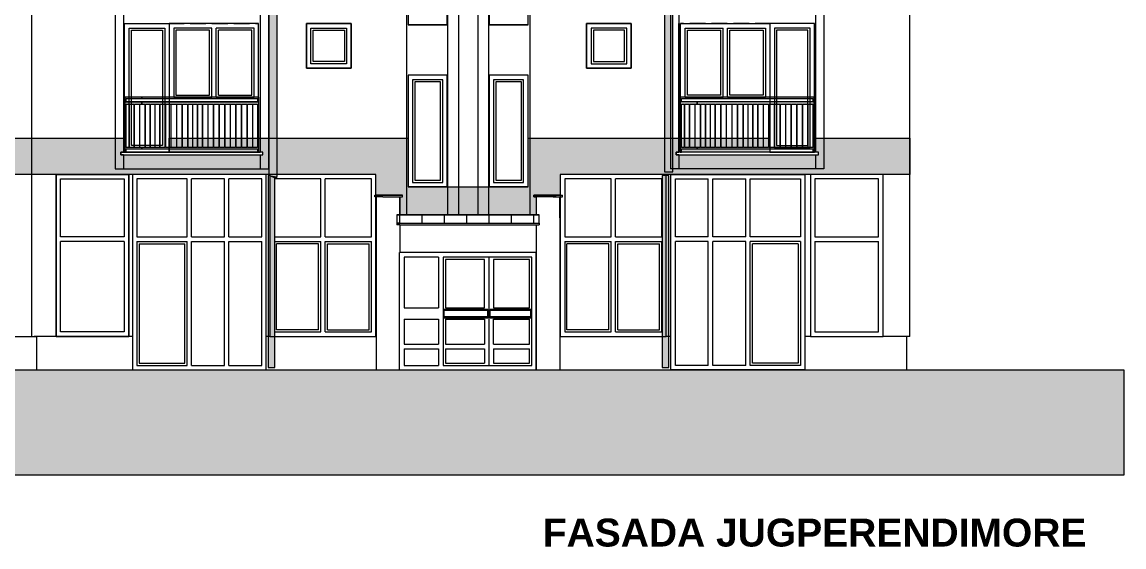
# Model space of a CAD drawing. Header units: millimetres. Extents: x 2791058 to 2855058, y -67651 to -18651.
# Drawn here: x 2811670 to 2821541, y -38931 to -34233 of the extents above; entities that cross this region are included whole.
import ezdxf

# ---------------------------------------------------------------- set-up
doc = ezdxf.new("R2010")
doc.units = ezdxf.units.MM
doc.header["$MEASUREMENT"] = 0
doc.linetypes.add('Hidden Line', pattern=[195.611112, 141.111112, -54.5])
for name, color, linetype, lineweight in [('2D Drafting - General_Pen_No__1', 7, 'Continuous', 0), ('Annotation - Text_Pen_No__1', 7, 'Continuous', 0), ('Exterior walls_Pen_No__1', 7, 'Continuous', 0), ('Exterior walls_Pen_No__80', 3, 'Continuous', 0), ('Lines_Pen_No__20', 1, 'Continuous', 0), ('Lines_Pen_No__60', 230, 'Continuous', 0), ('Shell - Roof_Pen_No__20', 1, 'Continuous', 0), ('Shell - Roof_Pen_No__21', 7, 'Continuous', 0), ('Shell - Roof_Pen_No__60', 230, 'Continuous', 0), ('Structural - Bearing_Pen_No__1', 7, 'Continuous', 0)]:
    doc.layers.add(name, color=color, linetype=linetype, lineweight=lineweight)
doc.layers.add('2D Drafting - General_Pen_No__61', color=7, linetype='Continuous', lineweight=0, true_color=0x6a6a6a)
doc.layers.add('Structural - Bearing_Pen_No__61', color=7, linetype='Continuous', lineweight=0, true_color=0x6a6a6a)
doc.layers.add('Exterior walls', color=7, linetype='Continuous')
doc.styles.add('GENERATED_STYLE_1', font='')
doc.styles.get('GENERATED_STYLE_1').set_extended_font_data('Arial', bold=True)

# ---------------------------------------------------------------- blocks, each defined once
blk = doc.blocks.new('Wall_3', base_point=(2813954.9, -29772))
at = {"layer": 'Exterior walls', "linetype": 'Continuous', "lineweight": 0}
blk.add_hatch(color=255, dxfattribs=at).paths.add_polyline_path([(2813879.9, -29772), (2813879.9, -35603.3), (2813954.9, -35616.5), (2813954.9, -29772)])
at = {"layer": 'Exterior walls_Pen_No__1', "color": 7, "linetype": 'Continuous', "lineweight": 0, "flags": 128}
for points in [[(2813879.9, -29772), (2813879.9, -35603.3)], [(2813954.9, -29772), (2813879.9, -29772)], [(2813954.9, -35616.5), (2813954.9, -29772)]]:
    blk.add_lwpolyline(points, dxfattribs=at)
blk = doc.blocks.new('Wall_4', base_point=(2817425.4, -29772))
at = {"layer": 'Exterior walls', "linetype": 'Continuous', "lineweight": 0}
blk.add_hatch(color=255, dxfattribs=at).paths.add_polyline_path([(2817425.4, -29772), (2817425.4, -35572.8), (2817500.4, -35572.8), (2817500.4, -29772)])
at = {"layer": 'Exterior walls_Pen_No__1', "color": 7, "linetype": 'Continuous', "lineweight": 0, "flags": 128}
for points in [[(2817425.4, -29772), (2817425.4, -35572.8)], [(2817500.4, -29772), (2817425.4, -29772)], [(2817500.4, -35572.8), (2817500.4, -29772)], [(2817425.4, -35572.8), (2817500.4, -35572.8)]]:
    blk.add_lwpolyline(points, dxfattribs=at)
blk = doc.blocks.new('Wall_12', base_point=(2813875.4, -37324.1))
at = {"layer": 'Exterior walls', "linetype": 'Continuous', "lineweight": 0}
blk.add_hatch(color=255, dxfattribs=at).paths.add_polyline_path([(2813935.4, -37324.1), (2813935.4, -35634.1), (2813875.4, -35607.4), (2813875.4, -37324.1)])
at = {"layer": 'Exterior walls_Pen_No__1', "color": 7, "linetype": 'Continuous', "lineweight": 0, "flags": 128}
for points in [[(2813875.4, -35607.4), (2813875.4, -37324.1)], [(2813935.4, -37324.1), (2813935.4, -35634.1)], [(2813875.4, -37324.1), (2813935.4, -37324.1)]]:
    blk.add_lwpolyline(points, dxfattribs=at)
blk = doc.blocks.new('Wall_13', base_point=(2813875.4, -35607.4))
at = {"layer": 'Exterior walls', "linetype": 'Continuous', "lineweight": 0}
blk.add_hatch(color=255, dxfattribs=at).paths.add_polyline_path([(2813935.4, -35634.1), (2813954.9, -35616.5), (2813879.9, -35603.3), (2813875.4, -35607.4)])
at = {"layer": 'Exterior walls_Pen_No__1', "color": 7, "linetype": 'Continuous', "lineweight": 0, "flags": 128}
for points in [[(2813879.9, -35603.3), (2813875.4, -35607.4)], [(2813935.4, -35634.1), (2813954.9, -35616.5)]]:
    blk.add_lwpolyline(points, dxfattribs=at)
blk = doc.blocks.new('Wall_14', base_point=(2817463.8, -37324.1))
at = {"layer": 'Exterior walls', "linetype": 'Continuous', "lineweight": 0}
blk.add_hatch(color=255, dxfattribs=at).paths.add_polyline_path([(2817463.8, -37324.1), (2817463.8, -35607.4), (2817403.8, -35607.4), (2817403.8, -37324.1)])
at = {"layer": 'Exterior walls_Pen_No__1', "color": 7, "linetype": 'Continuous', "lineweight": 0, "flags": 128}
for points in [[(2817463.8, -35607.4), (2817403.8, -35607.4)], [(2817403.8, -35607.4), (2817403.8, -37324.1)], [(2817463.8, -37324.1), (2817463.8, -35607.4)], [(2817403.8, -37324.1), (2817463.8, -37324.1)]]:
    blk.add_lwpolyline(points, dxfattribs=at)

msp = doc.modelspace()

# ---------------------------------------------------------------- hatches: boundary and pattern name
at = {"layer": '2D Drafting - General_Pen_No__61', "linetype": 'Continuous', "lineweight": 0, "true_color": 0x6a6a6a}
msp.add_hatch(color=251, dxfattribs=at).paths.add_polyline_path([(2801437, -37347), (2821541.3, -37347), (2821541.3, -38289.1), (2801437, -38289.1)])
at = {"layer": 'Exterior walls_Pen_No__80', "linetype": 'Continuous', "lineweight": 0, "true_color": 0x7fff7f}
for points in [[(2803943.4, -35572), (2803943.4, -35272), (2804793.3, -35272), (2804793.3, -35397), (2804753.4, -35397), (2804753.4, -35422), (2804798.4, -35422), (2804823.4, -35422), (2806028.2, -35422), (2806028.2, -35397), (2805193.3, -35397), (2805193.3, -35272), (2807342.5, -35272), (2807342.5, -35709), (2807398.4, -35709), (2808417.3, -35709), (2808417.3, -35272), (2810567.8, -35272), (2810567.8, -35397), (2809753.4, -35397), (2809728.4, -35397), (2809728.4, -35422), (2809753.4, -35422), (2810567.8, -35422), (2810967.8, -35422), (2810978.4, -35422), (2811003.4, -35422), (2811003.4, -35397), (2810978.4, -35397), (2810967.8, -35397), (2810967.8, -35272), (2812588.9, -35272), (2812588.9, -35397), (2812578.4, -35397), (2812553.4, -35397), (2812553.4, -35422), (2812578.4, -35422), (2812598.4, -35422), (2813828.4, -35422), (2813828.4, -35397), (2813803.4, -35397), (2812988.9, -35397), (2812988.9, -35272), (2815128.4, -35272), (2815128.4, -35709), (2815173.4, -35709), (2816203.4, -35709), (2816203.4, -35572), (2816203.4, -35272), (2818370, -35272), (2818370, -35397), (2817553.4, -35397), (2817528.4, -35397), (2817528.4, -35422), (2817553.4, -35422), (2818370, -35422), (2818770, -35422), (2818778.4, -35422), (2818803.4, -35422), (2818803.4, -35397), (2818778.4, -35397), (2818770, -35397), (2818770, -35272), (2819623.4, -35272), (2819623.4, -35597), (2816548.4, -35597), (2816491.3, -35597), (2816491.3, -35782), (2816253.4, -35782), (2816253.4, -35797), (2816277, -35797), (2816277, -35959.2), (2815053.4, -35959.2), (2815053.4, -35797), (2815078.4, -35797), (2815078.4, -35782), (2815057.2, -35782), (2814840.1, -35782), (2814840.1, -35597), (2808773.4, -35597), (2808716.5, -35597), (2808716.5, -35782), (2808478.4, -35782), (2808478.4, -35797), (2808503.4, -35797), (2808503.4, -35959.2), (2807278.4, -35959.2), (2807278.4, -35797), (2807303.4, -35797), (2807303.4, -35782), (2807153.7, -35782), (2807065, -35782), (2807065, -35572)], [(2816487, -35984.2), (2816487, -35797), (2816491.3, -35797), (2816491.3, -35984.2)]]:
    msp.add_hatch(color=91, dxfattribs=at).paths.add_polyline_path(points)
at = {"layer": 'Structural - Bearing_Pen_No__1', "linetype": 'Continuous', "lineweight": 0}
h = msp.add_hatch(dxfattribs=at)
h.set_pattern_fill('Soldier_course', style=0, pattern_type=2)
h.set_pattern_definition([(90, (2247653.82, -76424.97), (-200, 0), [])])
h.paths.add_polyline_path([(2816303.4, -35959.2), (2815028.4, -35959.2), (2815028.4, -36032), (2815053.4, -36032), (2816278.4, -36032), (2816303.4, -36032)])
at = {"layer": 'Structural - Bearing_Pen_No__61', "linetype": 'Continuous', "lineweight": 0, "true_color": 0x6a6a6a}
h = msp.add_hatch(color=251, dxfattribs=at)
h.paths.add_polyline_path([(2812591.9, -34904.4), (2812591.9, -35397), (2812603.9, -35397), (2812603.9, -35368.3), (2812741.9, -35368.3), (2812741.9, -35355.8), (2812725.9, -35355.8), (2812725.9, -34967), (2812741.9, -34967), (2812741.9, -34947), (2812603.9, -34947), (2812603.9, -34917), (2812741.9, -34917), (2812741.9, -34904.4), (2812603.9, -34904.4)])
h.paths.add_polyline_path([(2812603.9, -34967), (2812627.1, -34967), (2812627.1, -35355.8), (2812603.9, -35355.8)], flags=0)
h.paths.add_polyline_path([(2812632.1, -34967), (2812670.9, -34967), (2812670.9, -35355.8), (2812632.1, -35355.8)], flags=0)
h.paths.add_polyline_path([(2812675.9, -34967), (2812720.9, -34967), (2812720.9, -35355.8), (2812675.9, -35355.8)], flags=0)
h = msp.add_hatch(color=251, dxfattribs=at)
h.paths.add_polyline_path([(2812741.9, -35368.3), (2813779.9, -35368.3), (2813779.9, -35397), (2813791.9, -35397), (2813791.9, -34904.4), (2813779.9, -34904.4), (2812741.9, -34904.4), (2812741.9, -34917), (2813779.9, -34917), (2813779.9, -34947), (2812741.9, -34947), (2812741.9, -34967), (2812770.9, -34967), (2812770.9, -35355.8), (2812741.9, -35355.8)])
h.paths.add_polyline_path([(2812775.9, -35355.8), (2812775.9, -34967), (2812814.6, -34967), (2812814.6, -35355.8)], flags=0)
h.paths.add_polyline_path([(2812858.4, -35355.8), (2812819.6, -35355.8), (2812819.6, -34967), (2812858.4, -34967)], flags=0)
h.paths.add_polyline_path([(2812863.4, -34967), (2812902.1, -34967), (2812902.1, -35355.8), (2812863.4, -35355.8)], flags=0)
h.paths.add_polyline_path([(2812952.1, -35355.8), (2812907.1, -35355.8), (2812907.1, -34967), (2812952.1, -34967)], flags=0)
h.paths.add_polyline_path([(2812957.1, -35355.8), (2812957.1, -34967), (2813002.1, -34967), (2813002.1, -35355.8)], flags=0)
h.paths.add_polyline_path([(2813007.1, -34967), (2813052.1, -34967), (2813052.1, -35355.8), (2813007.1, -35355.8)], flags=0)
h.paths.add_polyline_path([(2813057.1, -34967), (2813102.1, -34967), (2813102.1, -35355.8), (2813057.1, -35355.8)], flags=0)
h.paths.add_polyline_path([(2813107.1, -35355.8), (2813107.1, -34967), (2813152.1, -34967), (2813152.1, -35355.8)], flags=0)
h.paths.add_polyline_path([(2813195.9, -35355.8), (2813157.1, -35355.8), (2813157.1, -34967), (2813195.9, -34967)], flags=0)
h.paths.add_polyline_path([(2813200.9, -34967), (2813239.6, -34967), (2813239.6, -35355.8), (2813200.9, -35355.8)], flags=0)
h.paths.add_polyline_path([(2813244.6, -34967), (2813283.4, -34967), (2813283.4, -35355.8), (2813244.6, -35355.8)], flags=0)
h.paths.add_polyline_path([(2813288.4, -35355.8), (2813288.4, -34967), (2813333.4, -34967), (2813333.4, -35355.8)], flags=0)
h.paths.add_polyline_path([(2813383.4, -35355.8), (2813338.4, -35355.8), (2813338.4, -34967), (2813383.4, -34967)], flags=0)
h.paths.add_polyline_path([(2813433.4, -35355.8), (2813388.4, -35355.8), (2813388.4, -34967), (2813433.4, -34967)], flags=0)
h.paths.add_polyline_path([(2813438.4, -35355.8), (2813438.4, -34967), (2813483.4, -34967), (2813483.4, -35355.8)], flags=0)
h.paths.add_polyline_path([(2813488.4, -35355.8), (2813488.4, -34967), (2813533.4, -34967), (2813533.4, -35355.8)], flags=0)
h.paths.add_polyline_path([(2813538.4, -34967), (2813583.4, -34967), (2813583.4, -35355.8), (2813538.4, -35355.8)], flags=0)
h.paths.add_polyline_path([(2813588.4, -35355.8), (2813588.4, -34967), (2813633.4, -34967), (2813633.4, -35355.8)], flags=0)
h.paths.add_polyline_path([(2813638.4, -34967), (2813683.4, -34967), (2813683.4, -35355.8), (2813638.4, -35355.8)], flags=0)
h.paths.add_polyline_path([(2813688.4, -35355.8), (2813688.4, -34967), (2813733.4, -34967), (2813733.4, -35355.8)], flags=0)
h.paths.add_polyline_path([(2813738.4, -34967), (2813779.9, -34967), (2813779.9, -35355.8), (2813738.4, -35355.8)], flags=0)
h = msp.add_hatch(color=251, dxfattribs=at)
h.paths.add_polyline_path([(2817566.9, -34904.4), (2817566.9, -35397), (2817578.9, -35397), (2817578.9, -35368.3), (2817716.9, -35368.3), (2817716.9, -35355.8), (2817700.9, -35355.8), (2817700.9, -34967), (2817716.9, -34967), (2817716.9, -34947), (2817578.9, -34947), (2817578.9, -34917), (2817716.9, -34917), (2817716.9, -34904.4), (2817578.9, -34904.4)])
h.paths.add_polyline_path([(2817578.9, -34967), (2817602.1, -34967), (2817602.1, -35355.8), (2817578.9, -35355.8)], flags=0)
h.paths.add_polyline_path([(2817607.1, -34967), (2817645.9, -34967), (2817645.9, -35355.8), (2817607.1, -35355.8)], flags=0)
h.paths.add_polyline_path([(2817650.9, -34967), (2817695.9, -34967), (2817695.9, -35355.8), (2817650.9, -35355.8)], flags=0)
h = msp.add_hatch(color=251, dxfattribs=at)
h.paths.add_polyline_path([(2817716.9, -35368.3), (2818754.9, -35368.3), (2818754.9, -35397), (2818766.9, -35397), (2818766.9, -34904.4), (2818754.9, -34904.4), (2817716.9, -34904.4), (2817716.9, -34917), (2818754.9, -34917), (2818754.9, -34947), (2817716.9, -34947), (2817716.9, -34967), (2817745.9, -34967), (2817745.9, -35355.8), (2817716.9, -35355.8)])
h.paths.add_polyline_path([(2817750.9, -35355.8), (2817750.9, -34967), (2817789.6, -34967), (2817789.6, -35355.8)], flags=0)
h.paths.add_polyline_path([(2817833.4, -35355.8), (2817794.6, -35355.8), (2817794.6, -34967), (2817833.4, -34967)], flags=0)
h.paths.add_polyline_path([(2817838.4, -34967), (2817877.1, -34967), (2817877.1, -35355.8), (2817838.4, -35355.8)], flags=0)
h.paths.add_polyline_path([(2817927.1, -35355.8), (2817882.1, -35355.8), (2817882.1, -34967), (2817927.1, -34967)], flags=0)
h.paths.add_polyline_path([(2817932.1, -35355.8), (2817932.1, -34967), (2817977.1, -34967), (2817977.1, -35355.8)], flags=0)
h.paths.add_polyline_path([(2817982.1, -34967), (2818027.1, -34967), (2818027.1, -35355.8), (2817982.1, -35355.8)], flags=0)
h.paths.add_polyline_path([(2818032.1, -34967), (2818077.1, -34967), (2818077.1, -35355.8), (2818032.1, -35355.8)], flags=0)
h.paths.add_polyline_path([(2818082.1, -35355.8), (2818082.1, -34967), (2818127.1, -34967), (2818127.1, -35355.8)], flags=0)
h.paths.add_polyline_path([(2818170.9, -35355.8), (2818132.1, -35355.8), (2818132.1, -34967), (2818170.9, -34967)], flags=0)
h.paths.add_polyline_path([(2818175.9, -34967), (2818214.6, -34967), (2818214.6, -35355.8), (2818175.9, -35355.8)], flags=0)
h.paths.add_polyline_path([(2818219.6, -34967), (2818258.4, -34967), (2818258.4, -35355.8), (2818219.6, -35355.8)], flags=0)
h.paths.add_polyline_path([(2818263.4, -35355.8), (2818263.4, -34967), (2818308.4, -34967), (2818308.4, -35355.8)], flags=0)
h.paths.add_polyline_path([(2818358.4, -35355.8), (2818313.4, -35355.8), (2818313.4, -34967), (2818358.4, -34967)], flags=0)
h.paths.add_polyline_path([(2818408.4, -35355.8), (2818363.4, -35355.8), (2818363.4, -34967), (2818408.4, -34967)], flags=0)
h.paths.add_polyline_path([(2818413.4, -35355.8), (2818413.4, -34967), (2818458.4, -34967), (2818458.4, -35355.8)], flags=0)
h.paths.add_polyline_path([(2818463.4, -35355.8), (2818463.4, -34967), (2818508.4, -34967), (2818508.4, -35355.8)], flags=0)
h.paths.add_polyline_path([(2818513.4, -34967), (2818558.4, -34967), (2818558.4, -35355.8), (2818513.4, -35355.8)], flags=0)
h.paths.add_polyline_path([(2818563.4, -35355.8), (2818563.4, -34967), (2818608.4, -34967), (2818608.4, -35355.8)], flags=0)
h.paths.add_polyline_path([(2818613.4, -34967), (2818658.4, -34967), (2818658.4, -35355.8), (2818613.4, -35355.8)], flags=0)
h.paths.add_polyline_path([(2818663.4, -35355.8), (2818663.4, -34967), (2818708.4, -34967), (2818708.4, -35355.8)], flags=0)
h.paths.add_polyline_path([(2818713.4, -34967), (2818754.9, -34967), (2818754.9, -35355.8), (2818713.4, -35355.8)], flags=0)

# ---------------------------------------------------------------- linework, layer by layer
at = {"layer": '2D Drafting - General_Pen_No__1', "color": 7, "linetype": 'Continuous', "lineweight": 0, "flags": 128}
msp.add_lwpolyline([(2801437, -37347), (2821541.3, -37347), (2821541.3, -38289.1), (2801437, -38289.1)], close=True, dxfattribs=at)
at = {"layer": 'Exterior walls_Pen_No__1', "color": 7, "linetype": 'Continuous', "lineweight": 0, "flags": 128}
msp.add_lwpolyline([(2810967.8, -35272), (2812588.9, -35272), (2812588.9, -35397), (2812578.4, -35397), (2812553.4, -35397), (2812553.4, -35422), (2812578.4, -35422), (2812598.4, -35422), (2813828.4, -35422), (2813828.4, -35397), (2813803.4, -35397), (2812988.9, -35397), (2812988.9, -35272), (2815128.4, -35272), (2815128.4, -35709), (2815173.4, -35709), (2816203.4, -35709), (2816203.4, -35572), (2816203.4, -35272), (2818370, -35272), (2818370, -35397), (2817553.4, -35397), (2817528.4, -35397), (2817528.4, -35422), (2817553.4, -35422), (2818370, -35422), (2818770, -35422), (2818778.4, -35422), (2818803.4, -35422), (2818803.4, -35397), (2818778.4, -35397), (2818770, -35397), (2818770, -35272), (2819623.4, -35272), (2819623.4, -35597), (2816548.4, -35597), (2816491.3, -35597), (2816491.3, -35782), (2816253.4, -35782), (2816253.4, -35797), (2816277, -35797), (2816277, -35959.2), (2815053.4, -35959.2), (2815053.4, -35797), (2815078.4, -35797), (2815078.4, -35782), (2815057.2, -35782), (2814840.1, -35782), (2814840.1, -35597), (2808773.4, -35597)], dxfattribs=at)
msp.add_lwpolyline([(2816487, -35984.2), (2816487, -35797), (2816491.3, -35797), (2816491.3, -35984.2)], close=True, dxfattribs=at)
at = {"layer": 'Lines_Pen_No__20', "color": 1, "linetype": 'Hidden Line', "lineweight": 0}
for p, q in [((2812588.9, -34317), (2812588.9, -34247)), ((2812588.9, -34247), (2813788.9, -34247)), ((2813788.9, -34317), (2813788.9, -34247)), ((2814217.2, -34317), (2814217.2, -34247)), ((2814617.2, -34247), (2814217.2, -34247)), ((2814217.2, -34317), (2814217.2, -34247)), ((2814617.2, -34317), (2814617.2, -34247)), ((2816727.9, -34317), (2816727.9, -34247)), ((2816727.9, -34247), (2817127.9, -34247)), ((2817127.9, -34317), (2817127.9, -34247)), ((2817127.9, -34317), (2817127.9, -34247)), ((2817570, -34317), (2817570, -34247)), ((2818770, -34247), (2817570, -34247)), ((2818770, -34317), (2818770, -34247))]:
    msp.add_line(p, q, dxfattribs=at)
at = {"layer": 'Lines_Pen_No__20', "color": 1, "linetype": 'Continuous', "lineweight": 0}
for p, q in [((2813348.9, -34887), (2813348.9, -34307)), ((2813368.9, -34907), (2813368.9, -34287)), ((2813408.9, -34907), (2813408.9, -34287)), ((2813428.9, -34887), (2813428.9, -34307)), ((2817930, -34887), (2817930, -34307)), ((2817950, -34907), (2817950, -34287)), ((2817990, -34907), (2817990, -34287)), ((2818010, -34887), (2818010, -34307)), ((2814345.1, -36157), (2814345.1, -35637)), ((2814385.1, -36157), (2814385.1, -35637)), ((2816946.3, -36157), (2816946.3, -35637)), ((2816986.3, -36157), (2816986.3, -35637)), ((2812585.4, -36157), (2812015.4, -36157)), ((2812585.4, -36197), (2812015.4, -36197)), ((2813930.1, -36157), (2814345.1, -36157)), ((2813930.1, -36197), (2814345.1, -36197)), ((2814325.1, -36217), (2813950.1, -36217)), ((2814325.1, -36987), (2814325.1, -36217)), ((2814345.1, -37007), (2814345.1, -36197)), ((2814385.1, -36157), (2814800.1, -36157)), ((2814385.1, -37007), (2814385.1, -36197)), ((2814385.1, -36197), (2814800.1, -36197)), ((2814405.1, -36987), (2814405.1, -36217)), ((2814405.1, -36217), (2814780.1, -36217)), ((2816531.3, -36157), (2816946.3, -36157)), ((2816531.3, -36197), (2816946.3, -36197)), ((2816926.3, -36217), (2816551.3, -36217)), ((2816926.3, -36987), (2816926.3, -36217)), ((2816946.3, -37007), (2816946.3, -36197)), ((2816986.3, -36157), (2817401.3, -36157)), ((2816986.3, -37007), (2816986.3, -36197)), ((2816986.3, -36197), (2817401.3, -36197)), ((2817006.3, -36987), (2817006.3, -36217)), ((2817006.3, -36217), (2817381.3, -36217)), ((2818772.7, -36157), (2819342.7, -36157)), ((2818772.7, -36197), (2819342.7, -36197)), ((2814325.1, -36987), (2813950.1, -36987)), ((2814405.1, -36987), (2814780.1, -36987)), ((2816926.3, -36987), (2816551.3, -36987)), ((2817006.3, -36987), (2817381.3, -36987))]:
    msp.add_line(p, q, dxfattribs=at)
for points in [[(2815128.4, -34259), (2815478.4, -34259), (2815478.4, -33259), (2815128.4, -33259)], [(2815853.4, -34259), (2816203.4, -34259), (2816203.4, -33259), (2815853.4, -33259)], [(2812988.9, -35397), (2812588.9, -35397), (2812588.9, -34247), (2812988.9, -34247)], [(2813788.9, -34247), (2812988.9, -34247), (2812988.9, -34947), (2813788.9, -34947)], [(2814217.2, -34247), (2814617.2, -34247), (2814617.2, -34647), (2814217.2, -34647)], [(2817127.9, -34247), (2816727.9, -34247), (2816727.9, -34647), (2817127.9, -34647)], [(2817570, -34247), (2818370, -34247), (2818370, -34947), (2817570, -34947)], [(2818370, -35397), (2818770, -35397), (2818770, -34247), (2818370, -34247)], [(2812948.9, -35357), (2812628.9, -35357), (2812628.9, -34287), (2812948.9, -34287)], [(2812928.9, -35337), (2812648.9, -35337), (2812648.9, -34307), (2812928.9, -34307)], [(2814257.2, -34287), (2814577.2, -34287), (2814577.2, -34607), (2814257.2, -34607)], [(2814277.2, -34307), (2814557.2, -34307), (2814557.2, -34587), (2814277.2, -34587)], [(2817087.9, -34287), (2816767.9, -34287), (2816767.9, -34607), (2817087.9, -34607)], [(2817067.9, -34307), (2816787.9, -34307), (2816787.9, -34587), (2817067.9, -34587)], [(2818410, -35357), (2818730, -35357), (2818730, -34287), (2818410, -34287)], [(2818430, -35337), (2818710, -35337), (2818710, -34307), (2818430, -34307)], [(2815128.4, -35709), (2815478.4, -35709), (2815478.4, -34709), (2815128.4, -34709)], [(2815853.4, -35709), (2816203.4, -35709), (2816203.4, -34709), (2815853.4, -34709)], [(2815168.4, -35669), (2815438.4, -35669), (2815438.4, -34749), (2815168.4, -34749)], [(2815188.4, -35649), (2815418.4, -35649), (2815418.4, -34769), (2815188.4, -34769)], [(2815893.4, -35669), (2816163.4, -35669), (2816163.4, -34749), (2815893.4, -34749)], [(2815913.4, -35649), (2816143.4, -35649), (2816143.4, -34769), (2815913.4, -34769)], [(2812625.4, -37047), (2811975.4, -37047), (2811975.4, -35597), (2812625.4, -35597)], [(2813890.1, -37047), (2814840.1, -37047), (2814840.1, -35597), (2813890.1, -35597)], [(2816491.3, -37047), (2817441.3, -37047), (2817441.3, -35597), (2816491.3, -35597)], [(2818732.7, -37047), (2819382.7, -37047), (2819382.7, -35597), (2818732.7, -35597)]]:
    msp.add_lwpolyline(points, close=True, dxfattribs=at)
for points in [[(2813368.9, -34287), (2813028.9, -34287), (2813028.9, -34907), (2813368.9, -34907)], [(2813348.9, -34307), (2813048.9, -34307), (2813048.9, -34887), (2813348.9, -34887)], [(2813408.9, -34907), (2813748.9, -34907), (2813748.9, -34287), (2813408.9, -34287)], [(2813428.9, -34887), (2813728.9, -34887), (2813728.9, -34307), (2813428.9, -34307)], [(2817950, -34907), (2817610, -34907), (2817610, -34287), (2817950, -34287)], [(2817930, -34887), (2817630, -34887), (2817630, -34307), (2817930, -34307)], [(2817990, -34287), (2818330, -34287), (2818330, -34907), (2817990, -34907)], [(2818010, -34307), (2818310, -34307), (2818310, -34887), (2818010, -34887)], [(2812015.4, -36157), (2812015.4, -35637), (2812585.4, -35637), (2812585.4, -36157)], [(2814345.1, -35637), (2813930.1, -35637), (2813930.1, -36157)], [(2814800.1, -36157), (2814800.1, -35637), (2814385.1, -35637)], [(2816946.3, -35637), (2816531.3, -35637), (2816531.3, -36157)], [(2817401.3, -36157), (2817401.3, -35637), (2816986.3, -35637)], [(2819342.7, -36157), (2819342.7, -35637), (2818772.7, -35637), (2818772.7, -36157)], [(2812585.4, -36197), (2812585.4, -37007), (2812015.4, -37007), (2812015.4, -36197)], [(2813930.1, -36197), (2813930.1, -37007), (2814345.1, -37007)], [(2813950.1, -36987), (2813950.1, -36217)], [(2814385.1, -37007), (2814800.1, -37007), (2814800.1, -36197)], [(2814780.1, -36987), (2814780.1, -36217)], [(2816531.3, -36197), (2816531.3, -37007), (2816946.3, -37007)], [(2816551.3, -36987), (2816551.3, -36217)], [(2816986.3, -37007), (2817401.3, -37007), (2817401.3, -36197)], [(2817381.3, -36987), (2817381.3, -36217)], [(2818772.7, -36197), (2818772.7, -37007), (2819342.7, -37007), (2819342.7, -36197)], [(2814385.1, -37007), (2814780.1, -37007)], [(2816986.3, -37007), (2817381.3, -37007)]]:
    msp.add_lwpolyline(points, dxfattribs=at)
at = {"layer": 'Lines_Pen_No__60', "color": 230, "linetype": 'Continuous', "lineweight": 0}
for p, q in [((2813147.9, -36157), (2813147.9, -35637)), ((2813187.9, -36157), (2813187.9, -35637)), ((2813482.9, -36157), (2813482.9, -35637)), ((2813522.9, -36157), (2813522.9, -35637)), ((2817817.7, -36157), (2817817.7, -35637)), ((2817857.7, -36157), (2817857.7, -35637)), ((2818152.7, -36157), (2818152.7, -35637)), ((2818192.7, -36157), (2818192.7, -35637)), ((2812697.9, -36157), (2813147.9, -36157)), ((2812697.9, -36197), (2813147.9, -36197)), ((2812717.9, -36217), (2813127.9, -36217)), ((2813127.9, -37287), (2813127.9, -36217)), ((2813147.9, -37307), (2813147.9, -36197)), ((2813187.9, -36157), (2813482.9, -36157)), ((2813187.9, -37307), (2813187.9, -36197)), ((2813187.9, -36197), (2813482.9, -36197)), ((2813482.9, -37307), (2813482.9, -36197)), ((2813522.9, -36157), (2813817.9, -36157)), ((2813522.9, -37307), (2813522.9, -36197)), ((2813522.9, -36197), (2813817.9, -36197)), ((2817817.7, -36157), (2817522.7, -36157)), ((2817817.7, -36197), (2817522.7, -36197)), ((2817817.7, -37307), (2817817.7, -36197)), ((2818152.7, -36157), (2817857.7, -36157)), ((2818152.7, -36197), (2817857.7, -36197)), ((2817857.7, -37307), (2817857.7, -36197)), ((2818152.7, -37307), (2818152.7, -36197)), ((2818642.7, -36157), (2818192.7, -36157)), ((2818642.7, -36197), (2818192.7, -36197)), ((2818192.7, -37307), (2818192.7, -36197)), ((2818212.7, -37287), (2818212.7, -36217)), ((2818622.7, -36217), (2818212.7, -36217)), ((2815402, -36337), (2815402, -36792)), ((2815442, -36337), (2815442, -37307)), ((2815462, -36357), (2815462, -36792)), ((2815812, -36792), (2815812, -36357)), ((2815852, -36337), (2815852, -37307)), ((2815892, -36357), (2815892, -36792)), ((2815092, -36792), (2815402, -36792)), ((2815452, -36879.5), (2815452, -36804.5)), ((2815842, -36804.5), (2815452, -36804.5)), ((2815842, -36814.5), (2815452, -36814.5)), ((2815462, -36792), (2815812, -36792)), ((2815842, -36879.5), (2815842, -36804.5)), ((2815862, -36879.5), (2815862, -36804.5)), ((2816227, -36804.5), (2815862, -36804.5)), ((2816227, -36814.5), (2815862, -36814.5)), ((2815892, -36792), (2816217, -36792)), ((2816227, -36879.5), (2816227, -36804.5)), ((2815092, -36892), (2815402, -36892)), ((2815402, -36892), (2815402, -37117)), ((2815452, -36869.5), (2815842, -36869.5)), ((2815452, -36879.5), (2815842, -36879.5)), ((2815462, -36892), (2815812, -36892)), ((2815462, -36892), (2815462, -37117)), ((2815812, -36892), (2815812, -37117)), ((2815862, -36869.5), (2816227, -36869.5)), ((2815862, -36879.5), (2816227, -36879.5)), ((2815892, -36892), (2816217, -36892)), ((2815892, -37117), (2815892, -36892)), ((2815092, -37117), (2815402, -37117)), ((2815092, -37157), (2815402, -37157)), ((2815402, -37157), (2815402, -37307)), ((2815462, -37117), (2815812, -37117)), ((2815462, -37157), (2815812, -37157)), ((2815462, -37157), (2815462, -37287)), ((2815812, -37157), (2815812, -37287)), ((2815892, -37117), (2816217, -37117)), ((2815892, -37157), (2816217, -37157)), ((2815892, -37157), (2815892, -37287))]:
    msp.add_line(p, q, dxfattribs=at)
for points in [[(2812657.9, -37347), (2813857.9, -37347), (2813857.9, -35597), (2812657.9, -35597)], [(2818682.7, -37347), (2817482.7, -37347), (2817482.7, -35597), (2818682.7, -35597)]]:
    msp.add_lwpolyline(points, close=True, dxfattribs=at)
for points in [[(2813147.9, -35637), (2812697.9, -35637), (2812697.9, -36157)], [(2813482.9, -35637), (2813187.9, -35637)], [(2813817.9, -36157), (2813817.9, -35637), (2813522.9, -35637)], [(2817522.7, -36157), (2817522.7, -35637), (2817817.7, -35637)], [(2817857.7, -35637), (2818152.7, -35637)], [(2818192.7, -35637), (2818642.7, -35637), (2818642.7, -36157)], [(2812697.9, -36197), (2812697.9, -37307), (2813147.9, -37307)], [(2812717.9, -36217), (2812717.9, -37287), (2813127.9, -37287)], [(2813522.9, -37307), (2813817.9, -37307), (2813817.9, -36197)], [(2817817.7, -37307), (2817522.7, -37307), (2817522.7, -36197)], [(2818642.7, -36197), (2818642.7, -37307), (2818192.7, -37307)], [(2818622.7, -36217), (2818622.7, -37287), (2818212.7, -37287)], [(2815052, -37347), (2816277, -37347), (2816277, -36297), (2815052, -36297)], [(2815402, -36337), (2815092, -36337), (2815092, -36792)], [(2815442, -37307), (2816237, -37307), (2816237, -36337), (2815442, -36337)], [(2815812, -36357), (2815462, -36357)], [(2816217, -36792), (2816217, -36357), (2815892, -36357)], [(2815092, -36892), (2815092, -37117)], [(2816217, -37117), (2816217, -36892)], [(2815092, -37157), (2815092, -37307), (2815402, -37307)], [(2815892, -37287), (2816217, -37287), (2816217, -37157)], [(2813187.9, -37307), (2813482.9, -37307)], [(2815462, -37287), (2815812, -37287)], [(2818152.7, -37307), (2817857.7, -37307)]]:
    msp.add_lwpolyline(points, dxfattribs=at)
at = {"layer": 'Shell - Roof_Pen_No__20', "color": 1, "linetype": 'Continuous', "lineweight": 0}
for p, q in [((2814617.2, -34247), (2814217.2, -34247)), ((2814217.2, -34247), (2814217.2, -34647)), ((2814617.2, -34647), (2814617.2, -34247)), ((2816727.9, -34647), (2816727.9, -34247)), ((2816727.9, -34247), (2817127.9, -34247)), ((2817127.9, -34247), (2817127.9, -34647)), ((2814217.2, -34647), (2814617.2, -34647)), ((2817127.9, -34647), (2816727.9, -34647))]:
    msp.add_line(p, q, dxfattribs=at)
at = {"layer": 'Shell - Roof_Pen_No__21', "color": 7, "linetype": 'Continuous', "lineweight": 0}
for p, q in [((2811755.3, -29772), (2811755.3, -37047)), ((2812503.4, -29772), (2812503.4, -35547)), ((2813878.4, -29772), (2813878.4, -35547)), ((2817478.4, -29772), (2817478.4, -35547)), ((2818853.4, -29772), (2818853.4, -35547)), ((2819623.4, -37047), (2819623.4, -29772)), ((2815113.4, -29897), (2815113.4, -35959.2)), ((2815481.3, -29897), (2815481.3, -35959.2)), ((2815578.4, -29897), (2815578.4, -35959.2)), ((2815752.9, -29897), (2815752.9, -35959.2)), ((2815850, -29897), (2815850, -35959.2)), ((2816218.4, -29897), (2816218.4, -35959.2)), ((2815128.4, -33259), (2815128.4, -34259)), ((2812578.4, -33972), (2812578.4, -35397)), ((2813803.4, -33972), (2813803.4, -35397)), ((2817553.4, -33972), (2817553.4, -35397)), ((2818778.4, -33972), (2818778.4, -35397)), ((2814617.2, -34247), (2814217.2, -34247)), ((2814217.2, -34247), (2814217.2, -34647)), ((2814617.2, -34647), (2814617.2, -34247)), ((2817127.9, -34247), (2816727.9, -34247)), ((2816727.9, -34247), (2816727.9, -34647)), ((2817127.9, -34647), (2817127.9, -34247)), ((2817553.4, -35397), (2817553.4, -34247)), ((2815478.4, -34259), (2815128.4, -34259)), ((2816203.4, -34259), (2815853.4, -34259)), ((2814217.2, -34647), (2814617.2, -34647)), ((2816727.9, -34647), (2817127.9, -34647)), ((2815478.4, -34709), (2815128.4, -34709)), ((2815128.4, -34709), (2815128.4, -35709)), ((2816203.4, -34709), (2815853.4, -34709)), ((2812588.4, -34947), (2813388.4, -34947)), ((2818763.4, -34947), (2817963.4, -34947)), ((2812553.4, -35422), (2812553.4, -35397)), ((2812553.4, -35397), (2812578.4, -35397)), ((2812578.4, -35422), (2812553.4, -35422)), ((2812578.4, -35397), (2813803.4, -35397)), ((2812578.4, -35422), (2812578.4, -35547)), ((2812578.4, -35422), (2813803.4, -35422)), ((2812578.4, -35422), (2812578.4, -35547)), ((2813828.4, -35397), (2813803.4, -35397)), ((2813803.4, -35422), (2813803.4, -35547)), ((2813803.4, -35422), (2813828.4, -35422)), ((2813803.4, -35422), (2813803.4, -35547)), ((2813828.4, -35422), (2813828.4, -35397)), ((2817528.4, -35422), (2817528.4, -35397)), ((2817528.4, -35397), (2817553.4, -35397)), ((2817553.4, -35422), (2817528.4, -35422)), ((2818778.4, -35397), (2817553.4, -35397)), ((2817553.4, -35422), (2817553.4, -35547)), ((2817553.4, -35422), (2818778.4, -35422)), ((2817553.4, -35422), (2817553.4, -35547)), ((2818803.4, -35397), (2818778.4, -35397)), ((2818778.4, -35422), (2818778.4, -35547)), ((2818778.4, -35422), (2818803.4, -35422)), ((2818778.4, -35422), (2818778.4, -35547)), ((2818803.4, -35422), (2818803.4, -35397)), ((2812625.4, -35597), (2811975.4, -35597)), ((2811975.4, -35597), (2811975.4, -37047)), ((2812503.4, -35547), (2813878.4, -35547)), ((2812625.4, -37047), (2812625.4, -35597)), ((2818853.4, -35547), (2817478.4, -35547)), ((2819382.7, -35597), (2818732.7, -35597)), ((2818732.7, -35597), (2818732.7, -37047)), ((2819382.7, -37047), (2819382.7, -35597)), ((2815478.4, -35709), (2815128.4, -35709)), ((2816203.4, -35709), (2815853.4, -35709)), ((2814830.3, -35797), (2814830.3, -35782)), ((2814830.3, -35782), (2815078.4, -35782)), ((2814903.4, -35797), (2814830.3, -35797)), ((2814843.4, -35797), (2814843.4, -37347)), ((2814903.4, -35797), (2815053.4, -35797)), ((2815053.4, -35797), (2815053.4, -35959.2)), ((2815053.4, -35797), (2815078.4, -35797)), ((2815078.4, -35797), (2815078.4, -35782)), ((2816253.4, -35797), (2816253.4, -35782)), ((2816253.4, -35782), (2816511.5, -35782)), ((2816278.4, -35797), (2816253.4, -35797)), ((2816453.4, -35797), (2816277, -35797)), ((2816277, -35797), (2816277, -35959.2)), ((2816428.4, -35797), (2816453.4, -35797)), ((2816428.4, -35797), (2816511.5, -35797)), ((2816487, -35797), (2816487, -37347)), ((2816511.5, -35797), (2816511.5, -35782)), ((2815028.4, -35959.2), (2816303.4, -35959.2)), ((2815028.4, -35959.2), (2815028.4, -36032)), ((2816303.4, -36032), (2816303.4, -35959.2)), ((2815053.4, -36032), (2815028.4, -36032)), ((2815028.4, -36032), (2815028.4, -36047)), ((2815053.4, -36047), (2815028.4, -36047)), ((2815053.4, -36032), (2816278.4, -36032)), ((2815053.4, -36047), (2816278.4, -36047)), ((2815053.4, -36047), (2815053.4, -36297)), ((2816277, -36047), (2816277, -37347)), ((2816278.4, -36032), (2816303.4, -36032)), ((2816278.4, -36047), (2816303.4, -36047)), ((2816303.4, -36032), (2816303.4, -36047)), ((2811605.6, -37047), (2811803.4, -37047)), ((2811975.4, -37047), (2811778.4, -37047)), ((2811803.4, -37347), (2811803.4, -37047)), ((2811975.4, -37047), (2812625.4, -37047)), ((2812657.9, -37047), (2812625.4, -37047)), ((2813890.1, -37047), (2813857.9, -37047)), ((2816491.3, -37047), (2816487, -37047)), ((2817482.7, -37047), (2817441.3, -37047)), ((2818732.7, -37047), (2818682.7, -37047)), ((2818732.7, -37047), (2819382.7, -37047)), ((2819578.4, -37047), (2819382.7, -37047)), ((2819593.4, -37047), (2819553.4, -37047)), ((2819593.4, -37047), (2819593.4, -37347)), ((2819623.4, -37047), (2819593.4, -37047)), ((2804003.4, -37347), (2813924, -37347)), ((2812624, -37347), (2813924, -37347)), ((2812674, -37347), (2819578.4, -37347)), ((2815053.4, -37347), (2816278.4, -37347))]:
    msp.add_line(p, q, dxfattribs=at)
at = {"layer": 'Shell - Roof_Pen_No__60', "color": 230, "linetype": 'Continuous', "lineweight": 0}
msp.add_line((2815052, -37347), (2815052, -36297), dxfattribs=at)
at = {"layer": 'Structural - Bearing_Pen_No__1', "color": 7, "linetype": 'Continuous', "lineweight": 0, "flags": 128}
msp.add_lwpolyline([(2816303.4, -35959.2), (2815028.4, -35959.2), (2815028.4, -36032), (2815053.4, -36032), (2816278.4, -36032), (2816303.4, -36032)], close=True, dxfattribs=at)
at = {"layer": 'Structural - Bearing_Pen_No__61', "color": 251, "linetype": 'Continuous', "lineweight": 0, "true_color": 0x6a6a6a, "flags": 128}
for points in [[(2812591.9, -34904.4), (2812591.9, -35397), (2812603.9, -35397), (2812603.9, -35368.3), (2812741.9, -35368.3), (2812741.9, -35355.8), (2812725.9, -35355.8), (2812725.9, -34967), (2812741.9, -34967), (2812741.9, -34947), (2812603.9, -34947), (2812603.9, -34917), (2812741.9, -34917), (2812741.9, -34904.4), (2812603.9, -34904.4)], [(2812741.9, -35368.3), (2813779.9, -35368.3), (2813779.9, -35397), (2813791.9, -35397), (2813791.9, -34904.4), (2813779.9, -34904.4), (2812741.9, -34904.4), (2812741.9, -34917), (2813779.9, -34917), (2813779.9, -34947), (2812741.9, -34947), (2812741.9, -34967), (2812770.9, -34967), (2812770.9, -35355.8), (2812741.9, -35355.8)], [(2817566.9, -34904.4), (2817566.9, -35397), (2817578.9, -35397), (2817578.9, -35368.3), (2817716.9, -35368.3), (2817716.9, -35355.8), (2817700.9, -35355.8), (2817700.9, -34967), (2817716.9, -34967), (2817716.9, -34947), (2817578.9, -34947), (2817578.9, -34917), (2817716.9, -34917), (2817716.9, -34904.4), (2817578.9, -34904.4)], [(2817716.9, -35368.3), (2818754.9, -35368.3), (2818754.9, -35397), (2818766.9, -35397), (2818766.9, -34904.4), (2818754.9, -34904.4), (2817716.9, -34904.4), (2817716.9, -34917), (2818754.9, -34917), (2818754.9, -34947), (2817716.9, -34947), (2817716.9, -34967), (2817745.9, -34967), (2817745.9, -35355.8), (2817716.9, -35355.8)], [(2812603.9, -34967), (2812627.1, -34967), (2812627.1, -35355.8), (2812603.9, -35355.8)], [(2812632.1, -34967), (2812670.9, -34967), (2812670.9, -35355.8), (2812632.1, -35355.8)], [(2812675.9, -34967), (2812720.9, -34967), (2812720.9, -35355.8), (2812675.9, -35355.8)], [(2812775.9, -35355.8), (2812775.9, -34967), (2812814.6, -34967), (2812814.6, -35355.8)], [(2812858.4, -35355.8), (2812819.6, -35355.8), (2812819.6, -34967), (2812858.4, -34967)], [(2812863.4, -34967), (2812902.1, -34967), (2812902.1, -35355.8), (2812863.4, -35355.8)], [(2812952.1, -35355.8), (2812907.1, -35355.8), (2812907.1, -34967), (2812952.1, -34967)], [(2812957.1, -35355.8), (2812957.1, -34967), (2813002.1, -34967), (2813002.1, -35355.8)], [(2813007.1, -34967), (2813052.1, -34967), (2813052.1, -35355.8), (2813007.1, -35355.8)], [(2813057.1, -34967), (2813102.1, -34967), (2813102.1, -35355.8), (2813057.1, -35355.8)], [(2813107.1, -35355.8), (2813107.1, -34967), (2813152.1, -34967), (2813152.1, -35355.8)], [(2813195.9, -35355.8), (2813157.1, -35355.8), (2813157.1, -34967), (2813195.9, -34967)], [(2813200.9, -34967), (2813239.6, -34967), (2813239.6, -35355.8), (2813200.9, -35355.8)], [(2813244.6, -34967), (2813283.4, -34967), (2813283.4, -35355.8), (2813244.6, -35355.8)], [(2813288.4, -35355.8), (2813288.4, -34967), (2813333.4, -34967), (2813333.4, -35355.8)], [(2813383.4, -35355.8), (2813338.4, -35355.8), (2813338.4, -34967), (2813383.4, -34967)], [(2813433.4, -35355.8), (2813388.4, -35355.8), (2813388.4, -34967), (2813433.4, -34967)], [(2813438.4, -35355.8), (2813438.4, -34967), (2813483.4, -34967), (2813483.4, -35355.8)], [(2813488.4, -35355.8), (2813488.4, -34967), (2813533.4, -34967), (2813533.4, -35355.8)], [(2813538.4, -34967), (2813583.4, -34967), (2813583.4, -35355.8), (2813538.4, -35355.8)], [(2813588.4, -35355.8), (2813588.4, -34967), (2813633.4, -34967), (2813633.4, -35355.8)], [(2813638.4, -34967), (2813683.4, -34967), (2813683.4, -35355.8), (2813638.4, -35355.8)], [(2813688.4, -35355.8), (2813688.4, -34967), (2813733.4, -34967), (2813733.4, -35355.8)], [(2813738.4, -34967), (2813779.9, -34967), (2813779.9, -35355.8), (2813738.4, -35355.8)], [(2817578.9, -34967), (2817602.1, -34967), (2817602.1, -35355.8), (2817578.9, -35355.8)], [(2817607.1, -34967), (2817645.9, -34967), (2817645.9, -35355.8), (2817607.1, -35355.8)], [(2817650.9, -34967), (2817695.9, -34967), (2817695.9, -35355.8), (2817650.9, -35355.8)], [(2817750.9, -35355.8), (2817750.9, -34967), (2817789.6, -34967), (2817789.6, -35355.8)], [(2817833.4, -35355.8), (2817794.6, -35355.8), (2817794.6, -34967), (2817833.4, -34967)], [(2817838.4, -34967), (2817877.1, -34967), (2817877.1, -35355.8), (2817838.4, -35355.8)], [(2817927.1, -35355.8), (2817882.1, -35355.8), (2817882.1, -34967), (2817927.1, -34967)], [(2817932.1, -35355.8), (2817932.1, -34967), (2817977.1, -34967), (2817977.1, -35355.8)], [(2817982.1, -34967), (2818027.1, -34967), (2818027.1, -35355.8), (2817982.1, -35355.8)], [(2818032.1, -34967), (2818077.1, -34967), (2818077.1, -35355.8), (2818032.1, -35355.8)], [(2818082.1, -35355.8), (2818082.1, -34967), (2818127.1, -34967), (2818127.1, -35355.8)], [(2818170.9, -35355.8), (2818132.1, -35355.8), (2818132.1, -34967), (2818170.9, -34967)], [(2818175.9, -34967), (2818214.6, -34967), (2818214.6, -35355.8), (2818175.9, -35355.8)], [(2818219.6, -34967), (2818258.4, -34967), (2818258.4, -35355.8), (2818219.6, -35355.8)], [(2818263.4, -35355.8), (2818263.4, -34967), (2818308.4, -34967), (2818308.4, -35355.8)], [(2818358.4, -35355.8), (2818313.4, -35355.8), (2818313.4, -34967), (2818358.4, -34967)], [(2818408.4, -35355.8), (2818363.4, -35355.8), (2818363.4, -34967), (2818408.4, -34967)], [(2818413.4, -35355.8), (2818413.4, -34967), (2818458.4, -34967), (2818458.4, -35355.8)], [(2818463.4, -35355.8), (2818463.4, -34967), (2818508.4, -34967), (2818508.4, -35355.8)], [(2818513.4, -34967), (2818558.4, -34967), (2818558.4, -35355.8), (2818513.4, -35355.8)], [(2818563.4, -35355.8), (2818563.4, -34967), (2818608.4, -34967), (2818608.4, -35355.8)], [(2818613.4, -34967), (2818658.4, -34967), (2818658.4, -35355.8), (2818613.4, -35355.8)], [(2818663.4, -35355.8), (2818663.4, -34967), (2818708.4, -34967), (2818708.4, -35355.8)], [(2818713.4, -34967), (2818754.9, -34967), (2818754.9, -35355.8), (2818713.4, -35355.8)]]:
    msp.add_lwpolyline(points, close=True, dxfattribs=at)

# ---------------------------------------------------------------- block references
at = {"layer": 'Exterior walls', "color": 7, "lineweight": 0}
for name, p in [('Wall_3', (2813954.9, -29772)), ('Wall_4', (2817425.4, -29772)), ('Wall_13', (2813875.4, -35607.4)), ('Wall_12', (2813875.4, -37324.1)), ('Wall_14', (2817463.8, -37324.1))]:
    msp.add_blockref(name, p, dxfattribs=at)

# ---------------------------------------------------------------- texts
at = {"layer": 'Annotation - Text_Pen_No__1', "color": 7, "linetype": 'Continuous', "lineweight": 0, "insert": (2818770, -38677.8), "char_height": 250, "attachment_point": 2, "style": 'GENERATED_STYLE_1'}
msp.add_mtext('\\A1;{\\pqc;\\fArial|b1|i0|c0|p34;FASADA JUG\\fArial|b1|i0|c0|p34;PERENDIMORE}', dxfattribs=at)

doc.saveas('drawing.dxf')
